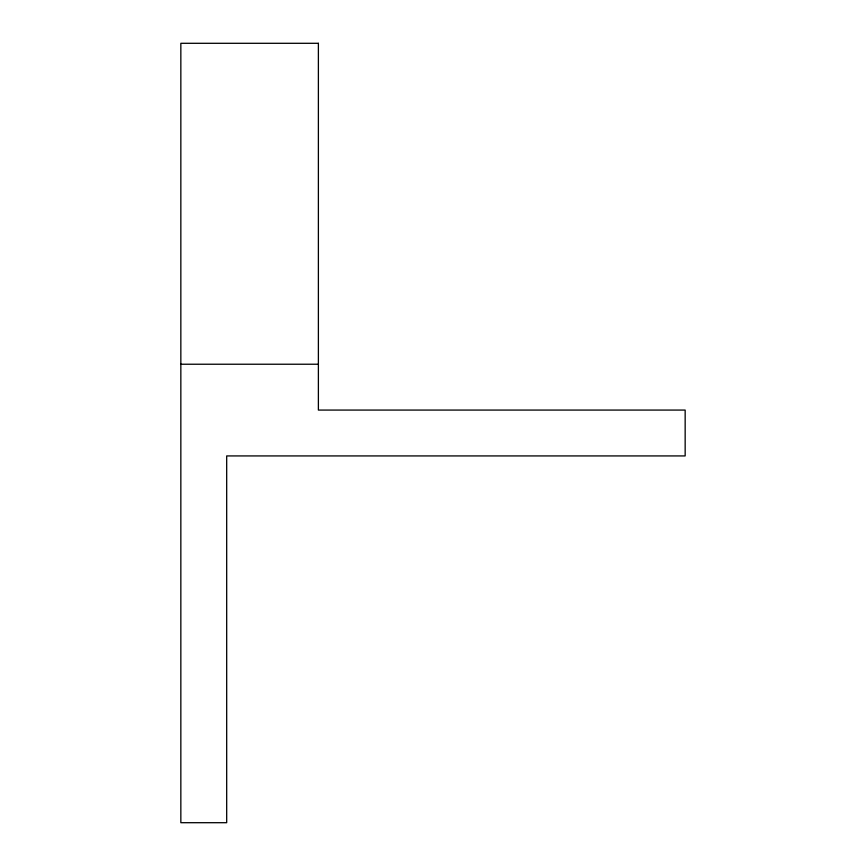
<?xml version="1.0" encoding="UTF-8"?>
<svg xmlns="http://www.w3.org/2000/svg" width="866" height="866" viewBox="0 0 866 866"><rect width="100%" height="100%" fill="white"/><g stroke="black" fill="none" stroke-linecap="round" stroke-linejoin="round"><path stroke-width="1.3" d="M180.842 364.229L318.385 364.229M318.385 43.3L180.842 43.3L180.842 822.7L226.686 822.7L226.686 455.927L685.158 455.927L685.158 410.073L318.385 410.073L318.385 43.3"/></g></svg>
